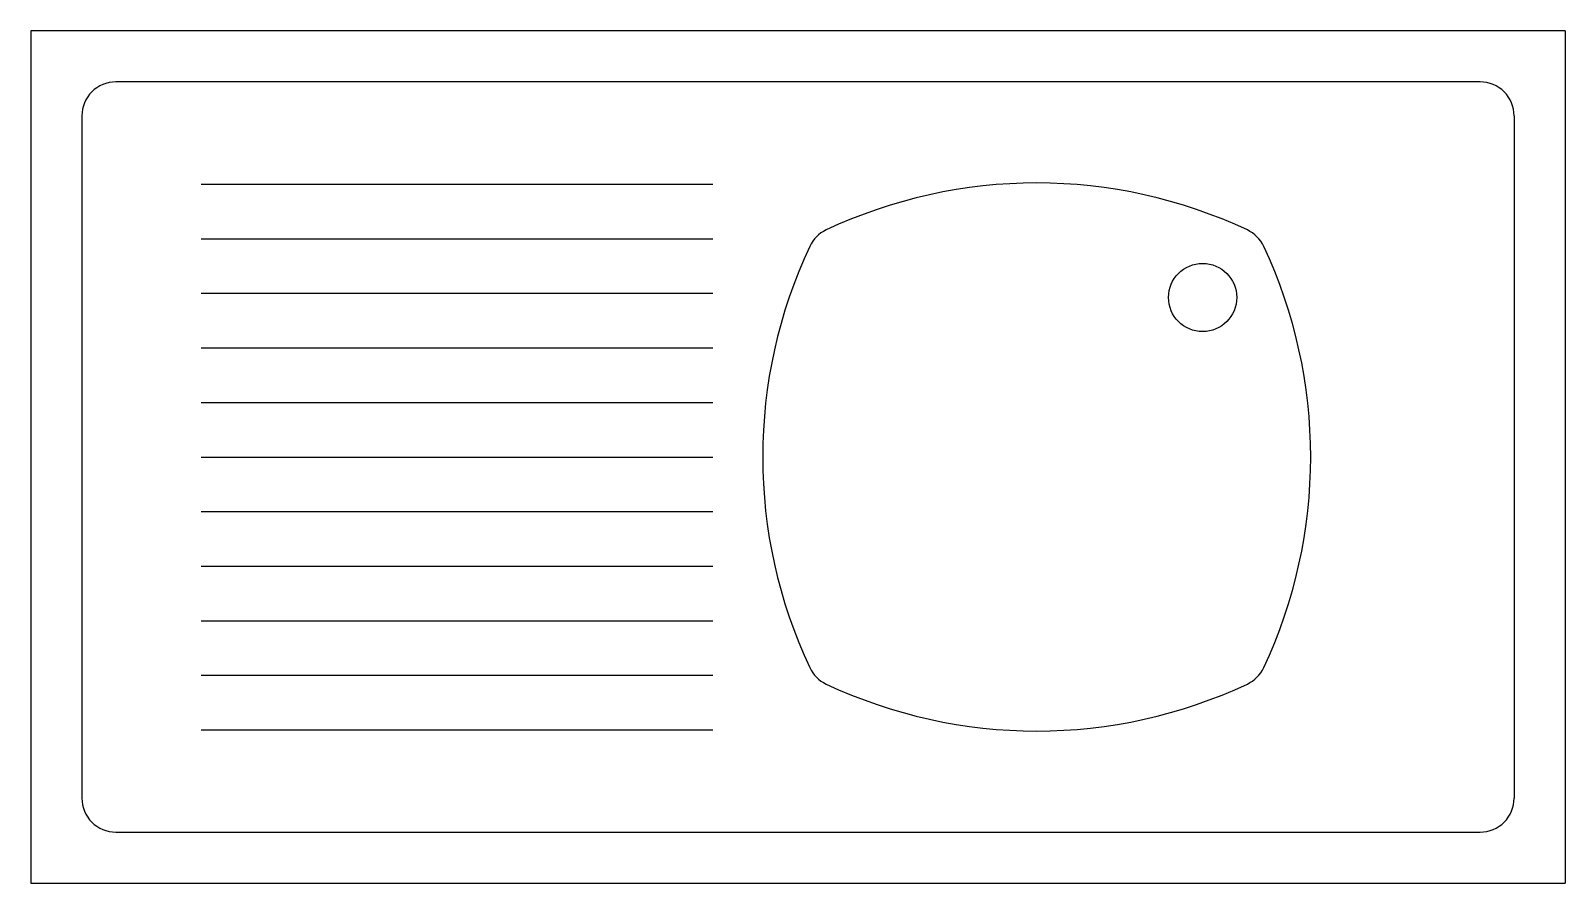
# Model space of a CAD drawing. Extents: x -90 to 0, y -50 to 0.
import ezdxf

# ---------------------------------------------------------------- set-up
doc = ezdxf.new("R2010")
doc.units = 0
doc.header["$LTSCALE"] = 25
doc.header["$MEASUREMENT"] = 0
doc.layers.get('0').update_dxf_attribs({"linetype": 'CONTINUOUS'})

msp = doc.modelspace()

# ---------------------------------------------------------------- linework, layer by layer
at = {"color": 0, "linetype": 'ByBlock'}
for p, q in [((-90, 0), (-90, -50)), ((0, 0), (-90, 0)), ((0, 0), (0, -50)), ((-5, -3), (-85, -3)), ((-87, -5), (-87, -45)), ((-3, -5), (-3, -45)), ((-80, -9), (-50, -9)), ((-80, -12.2), (-50, -12.2)), ((-80, -15.4), (-50, -15.4)), ((-80, -18.6), (-50, -18.6)), ((-80, -21.8), (-50, -21.8)), ((-80, -25), (-50, -25)), ((-80, -28.2), (-50, -28.2)), ((-80, -31.4), (-50, -31.4)), ((-80, -34.6), (-50, -34.6)), ((-80, -37.8), (-50, -37.8)), ((-80, -41), (-50, -41)), ((-85, -47), (-5, -47)), ((-90, -50), (0, -50))]:
    msp.add_line(p, q, dxfattribs=at)
msp.add_circle((-21.271, -15.644), 2, dxfattribs=at)
for centre, radius, start, end in [((-85, -5), 2, 90, 180), ((-5, -5), 2, 0, 90), ((-31, -38), 29.069, 64.85205, 115.14795), ((-42.503, -13.497), 2, 115.14795, 154.85205), ((-19.497, -13.497), 2, 25.14795, 64.85205), ((-18, -25), 29.069, 154.85205, 205.14795), ((-44, -25), 29.069, 334.85205, 25.14795), ((-42.503, -36.503), 2, 205.14795, 244.85205), ((-19.497, -36.503), 2, 295.14795, 334.85205), ((-31, -12), 29.069, 244.85205, 295.14795), ((-85, -45), 2, 180, 270), ((-5, -45), 2, 270, 0)]:
    msp.add_arc(centre, radius, start, end, dxfattribs=at)

doc.saveas('drawing.dxf')
